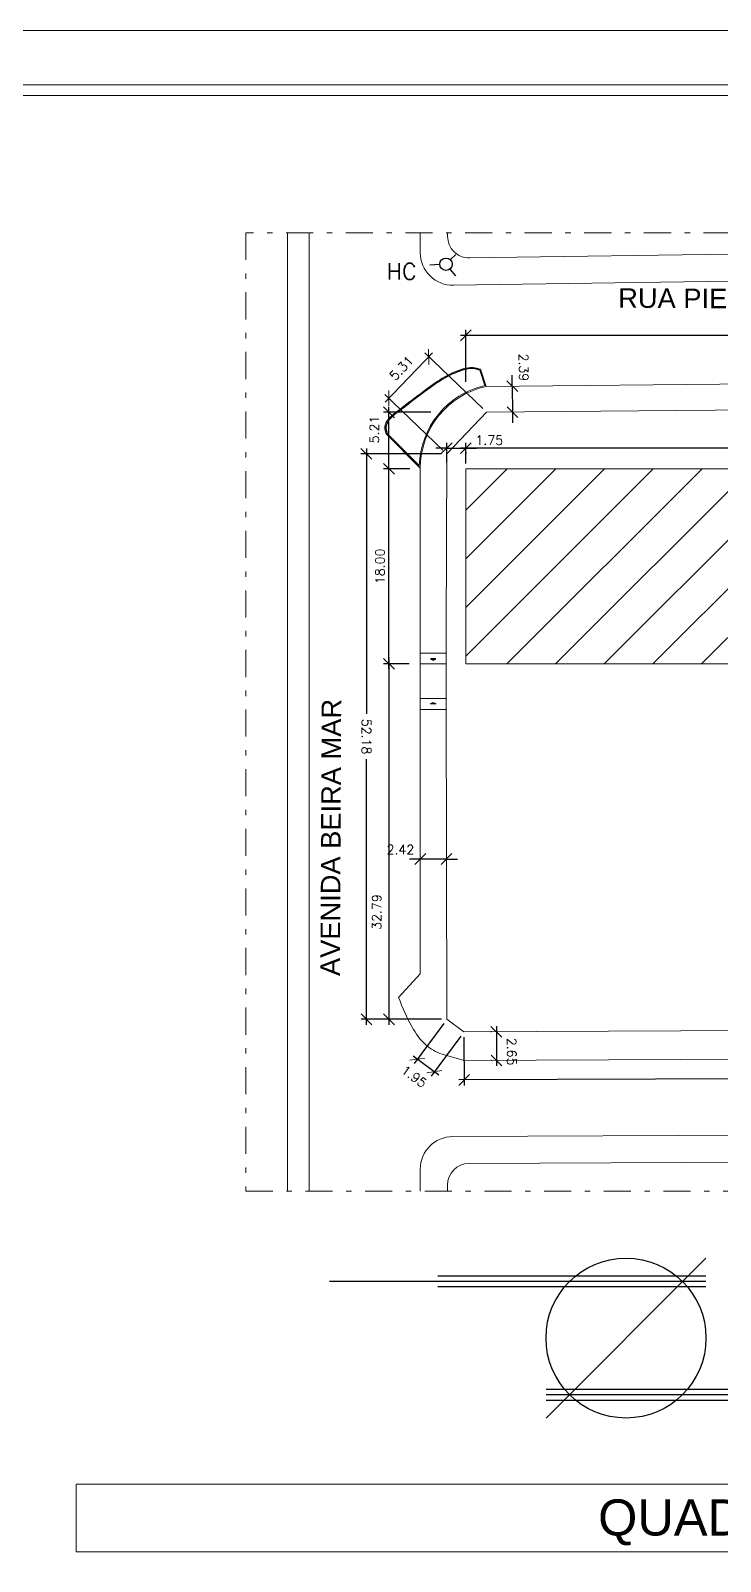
# Model space of a CAD drawing. Header units: millimetres. Extents: x 521 to 1055, y 261 to 520.
# Drawn here: x 728.24 to 740.96, y 404.35 to 432.6 of the extents above; entities that cross this region are included whole.
import ezdxf

# ---------------------------------------------------------------- set-up
doc = ezdxf.new("R2010")
doc.units = ezdxf.units.MM
doc.linetypes.add('CONTINU', pattern=[0])
doc.linetypes.add('DASHDOTX2', pattern=[2, 1, -0.5, 0, -0.5])
doc.layers.add('0.1', color=8, linetype='Continuous', lineweight=13)
doc.layers.add('texto', color=1, linetype='Continuous')
doc.layers.add('Texto 2', color=1, linetype='Continuous')
doc.styles.add('ARIAL', font='arial.ttf', dxfattribs={"height": 7.5})
doc.styles.add('ROBERTO', font='swissek.ttf')
doc.styles.add('ROMANS', font='romans')
doc.styles.add('SANSSERIFBOLD', font='sasb____.pfb', dxfattribs={"width": 1.2, "height": 0.6})
doc.styles.get("Standard").update_dxf_attribs({"font": 'romans.shx'})
doc.dimstyles.new('Fares Eng - 50', dxfattribs={"dimscale": 2, "dimtxt": 0.085, "dimasz": 0.1, "dimexe": 0.05, "dimexo": 0.05, "dimgap": 0.04, "dimtad": 1, "dimzin": 4, "dimdsep": 46, "dimtxsty": 'ROMANS', "dimblk1": 'OBLIQUE', "dimblk2": 'OBLIQUE', "dimsah": 1, "dimcen": 0.05, "dimdle": 0.05, "dimclrd": 8, "dimclre": 8, "dimclrt": 8, "dimaunit": 1, "dimadec": 0, "dimazin": 0, "dimtfac": 1, "dimtix": 1, "dimtmove": 2, "dimatfit": 0, "dimldrblk": 'OPEN90', "dimfxl": 1, "dimtolj": 1, "dimtzin": 0, "dimarcsym": 0})

# ---------------------------------------------------------------- blocks, each defined once
blk = doc.blocks.new('TITU-3')
at = {"layer": 'texto', "color": 1, "lineweight": -2}
for p, q in [((0.01475, 0.01475), (-0.01475, -0.01475)), ((0.01475, 0.01143), (-0.03471, 0.01143)), ((-0.03471, 0.01043), (-0.05471, 0.01043)), ((0.01475, 0.00943), (-0.03471, 0.00943)), ((-0.01475, -0.00943), (0.1213, -0.00943)), ((0.1413, -0.01043), (0.1213, -0.01043)), ((-0.01475, -0.01143), (0.1213, -0.01143))]:
    blk.add_line(p, q, dxfattribs=at)
at = {"layer": 'texto', "color": 7, "lineweight": -2}
for p, q in [((0.01475, 0.01043), (-0.03471, 0.01043)), ((-0.01475, -0.01043), (0.1213, -0.01043))]:
    blk.add_line(p, q, dxfattribs=at)
at = {"layer": 'texto', "color": 1, "lineweight": -2}
blk.add_circle((0, 0), 0.01475, dxfattribs=at)
at = {"layer": 'texto', "color": 4, "lineweight": -2}
blk.add_text('ESC.:', height=0.004, dxfattribs=at).set_placement((0.0228, -0.01972))
at = {"layer": 'texto', "color": 8, "lineweight": -2, "style": 'SANSSERIFBOLD', "width": 1.2}
blk.add_attdef('PLANTA--BAIXA', (0.0219, -0.0054), '', height=0.006, dxfattribs=at)
at = {"layer": 'texto', "color": 4, "lineweight": -2}
blk.add_attdef('0/0', (0.03898, -0.01972), '', height=0.004, dxfattribs=at)
blk = doc.blocks.new('_OBLIQUE')
at = {"color": 0, "linetype": 'ByBlock'}
blk.add_line((-0.5, -0.5), (0.5, 0.5), dxfattribs=at)
blk = doc.blocks.new('*D3090')
at = {"layer": '0.1', "color": 8, "linetype": 'CONTINU', "lineweight": -2, "transparency": 16777216}
for p, q in [((735.913, 424.896), (735.713, 424.896)), ((735.913, 424.633), (735.913, 424.996)), ((735.913, 424.896), (736.264, 424.896)), ((736.264, 424.616), (736.264, 424.996)), ((736.264, 424.896), (736.464, 424.896))]:
    blk.add_line(p, q, dxfattribs=at)
at = {"layer": 'DEFPOINTS', "color": 0, "linetype": 'CONTINU', "lineweight": -2, "transparency": 16777216}
for p in [(736.264, 424.896), (735.913, 424.533), (736.264, 424.516)]:
    blk.add_point(p, dxfattribs=at)
at = {"layer": '0.1', "color": 8, "linetype": 'CONTINU', "lineweight": -2, "transparency": 16777216, "xscale": 0.2, "yscale": 0.2, "zscale": 0.2}
blk.add_blockref('_OBLIQUE', (735.913, 424.896), dxfattribs=at)
at = {"layer": '0.1', "color": 8, "linetype": 'CONTINU', "lineweight": -2, "transparency": 16777216, "xscale": 0.2, "yscale": 0.2, "zscale": 0.2, "rotation": 180}
blk.add_blockref('_OBLIQUE', (736.264, 424.896), dxfattribs=at)
at = {"layer": '0.1', "color": 8, "linetype": 'CONTINU', "lineweight": -2, "transparency": 16777216, "insert": (736.697, 425.043), "char_height": 0.17, "attachment_point": 5, "style": 'ROMANS'}
blk.add_mtext('\\A1;1.75', dxfattribs=at)
blk = doc.blocks.new('_Open90')
at = {"color": 0, "linetype": 'ByBlock', "lineweight": -2}
for p, q in [((0, 0), (-1, 0)), ((-0.5, 0.5), (0, 0)), ((0, 0), (-0.5, -0.5))]:
    blk.add_line(p, q, dxfattribs=at)
blk = doc.blocks.new('*D3091')
at = {"layer": '0.1', "color": 8, "linetype": 'CONTINU', "lineweight": -2, "transparency": 16777216}
for p, q in [((747.114, 424.896), (736.164, 424.896)), ((736.264, 424.816), (736.264, 424.796))]:
    blk.add_line(p, q, dxfattribs=at)
at = {"layer": 'DEFPOINTS', "color": 0, "linetype": 'CONTINU', "lineweight": -2, "transparency": 16777216}
for p in [(736.264, 424.916), (736.264, 424.896), (747.014, 424.896)]:
    blk.add_point(p, dxfattribs=at)
at = {"layer": '0.1', "color": 8, "linetype": 'CONTINU', "lineweight": -2, "transparency": 16777216, "xscale": 0.2, "yscale": 0.2, "zscale": 0.2, "rotation": 180}
blk.add_blockref('_OBLIQUE', (736.264, 424.896), dxfattribs=at)
at = {"layer": '0.1', "color": 8, "linetype": 'CONTINU', "lineweight": -2, "transparency": 16777216, "xscale": 0.2, "yscale": 0.2, "zscale": 0.2}
blk.add_blockref('_OBLIQUE', (747.014, 424.896), dxfattribs=at)
at = {"layer": '0.1', "color": 8, "linetype": 'CONTINU', "lineweight": -2, "transparency": 16777216, "insert": (741.639, 425.061), "char_height": 0.17, "attachment_point": 5, "style": 'ROMANS'}
blk.add_mtext('\\A1;53.75', dxfattribs=at)
blk = doc.blocks.new('*D3092')
at = {"layer": '0.1', "color": 8, "linetype": 'CONTINU', "lineweight": -2, "transparency": 16777216}
for p, q in [((734.848, 420.816), (734.848, 424.616)), ((735.219, 424.516), (734.748, 424.516)), ((735.219, 420.916), (734.748, 420.916))]:
    blk.add_line(p, q, dxfattribs=at)
at = {"layer": 'DEFPOINTS', "color": 0, "linetype": 'CONTINU', "lineweight": -2, "transparency": 16777216}
for p in [(734.848, 424.516), (735.319, 424.516), (735.319, 420.916)]:
    blk.add_point(p, dxfattribs=at)
at = {"layer": '0.1', "color": 8, "linetype": 'CONTINU', "lineweight": -2, "transparency": 16777216, "xscale": 0.2, "yscale": 0.2, "zscale": 0.2}
for p, rotation in [((734.848, 424.516), 90), ((734.848, 420.916), 270)]:
    blk.add_blockref('_OBLIQUE', p, dxfattribs=dict(at, rotation=rotation))
at = {"layer": '0.1', "color": 8, "linetype": 'CONTINU', "lineweight": -2, "transparency": 16777216, "insert": (734.683, 422.716), "char_height": 0.17, "attachment_point": 5, "rotation": 90, "style": 'ROMANS'}
blk.add_mtext('\\A1;18.00', dxfattribs=at)
blk = doc.blocks.new('*D3112')
at = {"layer": '0.1', "color": 8, "linetype": 'CONTINU', "lineweight": -2, "transparency": 16777216}
for p, q in [((737.121, 426.042), (737.119, 426.242)), ((737.121, 426.042), (737.126, 425.563)), ((737.221, 426.043), (737.221, 426.043)), ((737.126, 425.563), (737.128, 425.363)), ((737.226, 425.564), (737.226, 425.564))]:
    blk.add_line(p, q, dxfattribs=at)
at = {"layer": 'DEFPOINTS', "color": 0, "linetype": 'CONTINU', "lineweight": -2, "transparency": 16777216}
for p in [(737.121, 426.042), (737.126, 425.563), (737.126, 425.563)]:
    blk.add_point(p, dxfattribs=at)
at = {"layer": '0.1', "color": 8, "linetype": 'CONTINU', "lineweight": -2, "transparency": 16777216, "xscale": 0.2, "yscale": 0.2, "zscale": 0.2}
for p, rotation in [((737.121, 426.042), 270.5700714480731), ((737.126, 425.563), 90.57007144807311)]:
    blk.add_blockref('_OBLIQUE', p, dxfattribs=dict(at, rotation=rotation))
at = {"layer": '0.1', "color": 8, "linetype": 'CONTINU', "lineweight": -2, "transparency": 16777216, "insert": (737.331, 426.388), "char_height": 0.17, "attachment_point": 5, "rotation": 270.5701, "style": 'ROMANS'}
blk.add_mtext('\\A1;2.39', dxfattribs=at)
blk = doc.blocks.new('*D3113')
at = {"layer": '0.1', "color": 8, "linetype": 'CONTINU', "lineweight": -2, "transparency": 16777216}
for p, q in [((735.617, 425.559), (734.748, 425.559)), ((734.848, 424.416), (734.848, 425.659)), ((735.232, 424.516), (734.748, 424.516))]:
    blk.add_line(p, q, dxfattribs=at)
at = {"layer": 'DEFPOINTS', "color": 0, "linetype": 'CONTINU', "lineweight": -2, "transparency": 16777216}
for p in [(734.848, 425.559), (735.717, 425.559), (735.332, 424.516)]:
    blk.add_point(p, dxfattribs=at)
at = {"layer": '0.1', "color": 8, "linetype": 'CONTINU', "lineweight": -2, "transparency": 16777216, "xscale": 0.2, "yscale": 0.2, "zscale": 0.2}
for p, rotation in [((734.848, 425.559), 90), ((734.848, 424.516), 270)]:
    blk.add_blockref('_OBLIQUE', p, dxfattribs=dict(at, rotation=rotation))
at = {"layer": '0.1', "color": 8, "linetype": 'CONTINU', "lineweight": -2, "transparency": 16777216, "insert": (734.577, 425.241), "char_height": 0.17, "attachment_point": 5, "rotation": 90, "style": 'ROMANS'}
blk.add_mtext('\\A1;5.21', dxfattribs=at)
blk = doc.blocks.new('*D3114')
at = {"layer": '0.1', "color": 8, "linetype": 'CONTINU', "lineweight": -2, "transparency": 16777216}
for p, q in [((735.425, 417.315), (735.225, 417.315)), ((735.909, 417.315), (735.425, 417.315)), ((735.909, 417.315), (736.109, 417.315)), ((735.425, 417.217), (735.425, 417.215)), ((735.909, 417.217), (735.909, 417.215))]:
    blk.add_line(p, q, dxfattribs=at)
at = {"layer": 'DEFPOINTS', "color": 0, "linetype": 'CONTINU', "lineweight": -2, "transparency": 16777216}
for p in [(735.425, 417.317), (735.425, 417.315), (735.909, 417.317)]:
    blk.add_point(p, dxfattribs=at)
at = {"layer": '0.1', "color": 8, "linetype": 'CONTINU', "lineweight": -2, "transparency": 16777216, "xscale": 0.2, "yscale": 0.2, "zscale": 0.2}
blk.add_blockref('_OBLIQUE', (735.425, 417.315), dxfattribs=at)
at = {"layer": '0.1', "color": 8, "linetype": 'CONTINU', "lineweight": -2, "transparency": 16777216, "xscale": 0.2, "yscale": 0.2, "zscale": 0.2, "rotation": 180}
blk.add_blockref('_OBLIQUE', (735.909, 417.315), dxfattribs=at)
at = {"layer": '0.1', "color": 8, "linetype": 'CONTINU', "lineweight": -2, "transparency": 16777216, "insert": (735.059, 417.489), "char_height": 0.17, "attachment_point": 5, "style": 'ROMANS'}
blk.add_mtext('\\A1;2.42', dxfattribs=at)
blk = doc.blocks.new('*D3115')
at = {"layer": '0.1', "color": 8, "linetype": 'CONTINU', "lineweight": -2, "transparency": 16777216}
for p, q in [((736.828, 414.228), (736.832, 413.498)), ((736.738, 414.128), (736.729, 414.128)), ((736.74, 413.598), (736.731, 413.598))]:
    blk.add_line(p, q, dxfattribs=at)
at = {"layer": 'DEFPOINTS', "color": 0, "linetype": 'CONTINU', "lineweight": -2, "transparency": 16777216}
for p in [(736.838, 414.128), (736.831, 413.598), (736.84, 413.598)]:
    blk.add_point(p, dxfattribs=at)
at = {"layer": '0.1', "color": 8, "linetype": 'CONTINU', "lineweight": -2, "transparency": 16777216, "xscale": 0.2, "yscale": 0.2, "zscale": 0.2}
for p, rotation in [((736.829, 414.128), 90.28267911553208), ((736.831, 413.598), 270.2826791155321)]:
    blk.add_blockref('_OBLIQUE', p, dxfattribs=dict(at, rotation=rotation))
at = {"layer": '0.1', "color": 8, "linetype": 'CONTINU', "lineweight": -2, "transparency": 16777216, "insert": (737.112, 413.761), "char_height": 0.17, "attachment_point": 5, "rotation": 270.2827, "style": 'ROMANS'}
blk.add_mtext('\\A1;2.65', dxfattribs=at)
blk = doc.blocks.new('SET1')
at = {"layer": 'Texto 2'}
blk.add_hatch(color=8, dxfattribs=at).paths.add_polyline_path([(0.28, 0.23), (-0.11, 0.14), (-0.28, -0.23)])
at = {"layer": 'Texto 2', "color": 1}
blk.add_lwpolyline([(-0.28, -0.23), (-0.11, 0.14), (0.28, 0.23)], close=True, dxfattribs=at)
blk = doc.blocks.new('*D3119')
at = {"layer": '0.1', "color": 8, "linetype": 'CONTINU', "lineweight": -2, "transparency": 16777216}
for p, q in [((736.23, 414.026), (736.234, 413.138)), ((754.915, 414.104), (754.919, 413.216)), ((755.019, 413.317), (736.134, 413.238))]:
    blk.add_line(p, q, dxfattribs=at)
at = {"layer": 'DEFPOINTS', "color": 0, "linetype": 'CONTINU', "lineweight": -2, "transparency": 16777216}
for p in [(754.915, 414.204), (736.23, 414.126), (736.234, 413.238)]:
    blk.add_point(p, dxfattribs=at)
at = {"layer": '0.1', "color": 8, "linetype": 'CONTINU', "lineweight": -2, "transparency": 16777216, "xscale": 0.2, "yscale": 0.2, "zscale": 0.2}
for p, rotation in [((736.234, 413.238), 180.2402193175315), ((754.919, 413.316), 0.2402193175315493)]:
    blk.add_blockref('_OBLIQUE', p, dxfattribs=dict(at, rotation=rotation))
at = {"layer": '0.1', "color": 8, "linetype": 'CONTINU', "lineweight": -2, "transparency": 16777216, "insert": (743.59, 413.507), "char_height": 0.17, "attachment_point": 5, "rotation": 0.2402, "style": 'ROMANS'}
blk.add_mtext('\\A1;93.43', dxfattribs=at)
blk = doc.blocks.new('*D3120')
at = {"layer": '0.1', "color": 8, "linetype": 'CONTINU', "lineweight": -2, "transparency": 16777216}
for p, q in [((735.858, 414.277), (735.312, 413.54)), ((736.17, 414.045), (735.624, 413.308)), ((735.764, 413.329), (735.291, 413.68))]:
    blk.add_line(p, q, dxfattribs=at)
at = {"layer": 'DEFPOINTS', "color": 0, "linetype": 'CONTINU', "lineweight": -2, "transparency": 16777216}
for p in [(735.917, 414.357), (736.23, 414.126), (735.371, 413.621)]:
    blk.add_point(p, dxfattribs=at)
at = {"layer": '0.1', "color": 8, "linetype": 'CONTINU', "lineweight": -2, "transparency": 16777216, "xscale": 0.2, "yscale": 0.2, "zscale": 0.2}
for p, rotation in [((735.371, 413.621), 143.4643342931655), ((735.684, 413.389), 323.4643342931655)]:
    blk.add_blockref('_OBLIQUE', p, dxfattribs=dict(at, rotation=rotation))
at = {"layer": '0.1', "color": 8, "linetype": 'CONTINU', "lineweight": -2, "transparency": 16777216, "insert": (735.31, 413.304), "char_height": 0.17, "attachment_point": 5, "rotation": 323.4643, "style": 'ROMANS'}
blk.add_mtext('\\A1;1.95', dxfattribs=at)
blk = doc.blocks.new('*D3121')
at = {"layer": '0.1', "color": 8, "linetype": 'CONTINU', "lineweight": -2, "transparency": 16777216}
for p, q in [((734.431, 424.893), (734.433, 419.995)), ((735.814, 424.793), (734.331, 424.793)), ((734.434, 414.257), (734.433, 419.155)), ((735.817, 414.357), (734.334, 414.357))]:
    blk.add_line(p, q, dxfattribs=at)
at = {"layer": 'DEFPOINTS', "color": 0, "linetype": 'CONTINU', "lineweight": -2, "transparency": 16777216}
for p in [(734.431, 424.793), (735.914, 424.793), (735.917, 414.357)]:
    blk.add_point(p, dxfattribs=at)
at = {"layer": '0.1', "color": 8, "linetype": 'CONTINU', "lineweight": -2, "transparency": 16777216, "xscale": 0.2, "yscale": 0.2, "zscale": 0.2}
for p, rotation in [((734.431, 424.793), 90.01598495567332), ((734.434, 414.357), 270.0159849556733)]:
    blk.add_blockref('_OBLIQUE', p, dxfattribs=dict(at, rotation=rotation))
at = {"layer": '0.1', "color": 8, "linetype": 'CONTINU', "lineweight": -2, "transparency": 16777216, "insert": (734.433, 419.575), "char_height": 0.17, "attachment_point": 5, "rotation": 270.016, "style": 'ROMANS'}
blk.add_mtext('\\A1;52.18', dxfattribs=at)
blk = doc.blocks.new('*D3122')
at = {"layer": '0.1', "color": 8, "linetype": 'CONTINU', "lineweight": -2, "transparency": 16777216}
for p, q in [((735.648, 426.657), (734.775, 425.747)), ((736.577, 425.628), (735.507, 426.654)), ((735.842, 424.862), (734.772, 425.889))]:
    blk.add_line(p, q, dxfattribs=at)
at = {"layer": 'DEFPOINTS', "color": 0, "linetype": 'CONTINU', "lineweight": -2, "transparency": 16777216}
for p in [(734.845, 425.819), (736.649, 425.559), (735.914, 424.793)]:
    blk.add_point(p, dxfattribs=at)
at = {"layer": '0.1', "color": 8, "linetype": 'CONTINU', "lineweight": -2, "transparency": 16777216, "xscale": 0.2, "yscale": 0.2, "zscale": 0.2}
for p, rotation in [((735.579, 426.585), 46.1809266225748), ((734.845, 425.819), 226.1809266225748)]:
    blk.add_blockref('_OBLIQUE', p, dxfattribs=dict(at, rotation=rotation))
at = {"layer": '0.1', "color": 8, "linetype": 'CONTINU', "lineweight": -2, "transparency": 16777216, "insert": (735.078, 426.374), "char_height": 0.17, "attachment_point": 5, "rotation": 46.1809, "style": 'ROMANS'}
blk.add_mtext('\\A1;5.31', dxfattribs=at)
blk = doc.blocks.new('*D3129')
at = {"layer": '0.1', "color": 8, "linetype": 'CONTINU', "lineweight": -2, "transparency": 16777216}
for p, q in [((753.994, 426.979), (736.164, 426.979)), ((736.264, 426.123), (736.264, 427.079)), ((753.894, 426.123), (753.894, 427.079))]:
    blk.add_line(p, q, dxfattribs=at)
at = {"layer": 'DEFPOINTS', "color": 0, "linetype": 'CONTINU', "lineweight": -2, "transparency": 16777216}
for p in [(736.264, 426.979), (736.264, 426.023), (753.894, 426.023)]:
    blk.add_point(p, dxfattribs=at)
at = {"layer": '0.1', "color": 8, "linetype": 'CONTINU', "lineweight": -2, "transparency": 16777216, "xscale": 0.2, "yscale": 0.2, "zscale": 0.2, "rotation": 180}
blk.add_blockref('_OBLIQUE', (736.264, 426.979), dxfattribs=at)
at = {"layer": '0.1', "color": 8, "linetype": 'CONTINU', "lineweight": -2, "transparency": 16777216, "xscale": 0.2, "yscale": 0.2, "zscale": 0.2}
blk.add_blockref('_OBLIQUE', (753.894, 426.979), dxfattribs=at)
at = {"layer": '0.1', "color": 8, "linetype": 'CONTINU', "lineweight": -2, "transparency": 16777216, "insert": (745.079, 427.144), "char_height": 0.17, "attachment_point": 5, "style": 'ROMANS'}
blk.add_mtext('\\A1;88.15', dxfattribs=at)
blk = doc.blocks.new('*D3149')
at = {"layer": '0.1', "color": 8, "linetype": 'CONTINU', "lineweight": -2, "transparency": 16777216}
for p, q in [((734.848, 421.016), (734.848, 414.257)), ((735.119, 420.916), (734.748, 420.916)), ((735.817, 414.357), (734.748, 414.357))]:
    blk.add_line(p, q, dxfattribs=at)
at = {"layer": 'DEFPOINTS', "color": 0, "linetype": 'CONTINU', "lineweight": -2, "transparency": 16777216}
for p in [(735.219, 420.916), (734.848, 414.357), (735.917, 414.357)]:
    blk.add_point(p, dxfattribs=at)
at = {"layer": '0.1', "color": 8, "linetype": 'CONTINU', "lineweight": -2, "transparency": 16777216, "xscale": 0.2, "yscale": 0.2, "zscale": 0.2}
for p, rotation in [((734.848, 420.916), 90), ((734.848, 414.357), 270)]:
    blk.add_blockref('_OBLIQUE', p, dxfattribs=dict(at, rotation=rotation))
at = {"layer": '0.1', "color": 8, "linetype": 'CONTINU', "lineweight": -2, "transparency": 16777216, "insert": (734.621, 416.337), "char_height": 0.17, "attachment_point": 5, "rotation": 90, "style": 'ROMANS'}
blk.add_mtext('\\A1;32.79', dxfattribs=at)

msp = doc.modelspace()

# ---------------------------------------------------------------- hatches: boundary and pattern name
at = {"layer": '0.1', "linetype": 'CONTINU', "lineweight": -2}
h = msp.add_hatch(dxfattribs=at)
h.set_pattern_fill('ANSI31', color=8, scale=0.2, style=0)
h.paths.add_polyline_path([(747.01419, 420.91564), (747.01419, 424.51564), (736.26419, 424.51564), (736.26419, 420.91564)])
h.paths.add_polyline_path([(750.21419, 415.63564), (750.16419, 415.63564), (750.16419, 414.99564), (753.89419, 414.99564), (753.89419, 420.19564), (753.79419, 420.19564), (753.79419, 420.22564), (752.59419, 420.22564), (752.59419, 422.28564), (753.89419, 422.28564), (753.89419, 422.33564), (753.79419, 422.33564), (753.79419, 422.71564), (753.89419, 422.71564), (753.89419, 423.07564), (753.79419, 423.07564), (753.79419, 423.43564), (753.89419, 423.43564), (753.89419, 423.79564), (753.79419, 423.79564), (753.79419, 424.15564), (753.89419, 424.15564), (753.89419, 424.51564), (750.21419, 424.51564), (750.21419, 421.83564), (750.32819, 421.83564), (750.32819, 422.02564), (750.95419, 422.02564), (750.95419, 422.54564), (751.56419, 422.54564), (751.56419, 420.05884), (751.59257, 419.8975), (751.62392, 419.76363), (751.6562, 419.65029), (751.69871, 419.5239), (751.75041, 419.39241), (751.77671, 419.33247), (751.01666, 419.00022), (750.94352, 419.16974), (750.90079, 419.28191), (750.86191, 419.39544), (750.82691, 419.51034), (750.75419, 419.82016), (750.75419, 420.04564), (750.21419, 420.04564)])
h.paths.add_polyline_path([(746.1488, 422.34528), (746.1488, 423.08599), (745.8938, 423.08599), (745.8938, 422.34528)], flags=24)
h.paths.add_polyline_path([(751.96598, 420.93188), (751.96598, 421.67259), (751.71098, 421.67259), (751.71098, 420.93188)], flags=24)
h.paths.add_polyline_path([(751.34445, 421.98409), (751.34445, 422.58718), (751.08945, 422.58718), (751.08945, 421.98409)], flags=25)
h.paths.add_polyline_path([(750.18264, 419.46315), (750.78574, 419.46315), (750.78574, 419.71815), (750.18264, 419.71815)], flags=25)
h.paths.add_polyline_path([(751.25302, 418.7432), (751.80531, 418.98547), (751.70288, 419.21899), (751.15058, 418.97672)], flags=24)
h.paths.add_polyline_path([(752.93024, 418.87766), (753.66756, 418.94844), (753.64319, 419.20228), (752.90587, 419.1315)], flags=24)
h.paths.add_polyline_path([(751.25428, 423.04923), (751.85737, 423.04923), (751.85737, 423.30423), (751.25428, 423.30423)], flags=24)
h.paths.add_polyline_path([(750.33964, 423.01423), (750.94274, 423.01423), (750.94274, 423.26923), (750.33964, 423.26923)], flags=24)
h.paths.add_polyline_path([(750.35941, 422.3584), (750.7925, 422.3584), (750.7925, 422.6134), (750.35941, 422.6134)], flags=24)
h.paths.add_polyline_path([(753.29101, 422.98228), (753.72411, 422.98228), (753.72411, 423.23728), (753.29101, 423.23728)], flags=24)

# ---------------------------------------------------------------- linework, layer by layer
at = {"layer": '0.1', "color": 8}
for p, q in [((732.97464, 428.87364), (732.97464, 411.18343)), ((733.37464, 428.87364), (733.37464, 411.18343)), ((735.42581, 428.87364), (735.4258, 428.50265)), ((735.92941, 428.87364), (735.92917, 428.80862)), ((736.33505, 428.40717), (750.72924, 428.61878)), ((736.03462, 427.9027), (750.73659, 428.11884)), ((736.61674, 426.05175), (736.52128, 426.3377)), ((736.64274, 426.03702), (736.537, 426.35378)), ((736.64274, 426.03702), (751.8397, 426.18064)), ((736.64883, 425.55858), (735.9142, 424.79303)), ((745.89419, 425.65058), (736.64883, 425.55858)), ((734.79272, 425.16152), (735.42569, 424.52758)), ((734.81065, 425.17187), (735.40629, 424.57531)), ((735.9142, 424.79303), (735.90195, 421.50805)), ((735.42569, 424.53626), (735.42541, 415.19666)), ((737.22419, 424.51564), (736.66419, 424.51564)), ((735.90195, 421.50805), (735.90176, 420.91563)), ((735.90177, 421.11564), (735.42559, 421.11565)), ((735.90176, 420.91564), (735.42558, 420.91565)), ((735.90176, 420.91564), (735.90155, 420.27564)), ((735.90174, 420.27564), (735.42556, 420.27565)), ((735.90174, 420.07564), (735.42556, 420.07565)), ((735.90155, 420.27564), (735.90174, 420.27564)), ((735.91711, 414.35739), (735.90174, 420.27564)), ((735.42541, 415.19666), (735.02451, 414.75976)), ((735.91711, 414.35739), (736.22996, 414.1256)), ((736.22996, 414.1256), (744.5118, 414.16395)), ((735.82839, 413.71215), (736.23218, 413.59542)), ((736.23102, 413.59541), (744.00833, 413.63378)), ((736.02235, 412.19437), (755.4771, 412.29035)), ((735.42531, 411.59439), (735.4253, 411.18343)), ((736.32333, 411.69585), (755.20564, 411.78901)), ((735.9253, 411.29586), (735.9253, 411.18341)), ((729.07648, 404.52687), (729.07648, 405.77816)), ((729.07648, 405.77816), (762.04633, 405.77722)), ((762.04633, 404.52687), (729.07648, 404.52687))]:
    msp.add_line(p, q, dxfattribs=at)
at = {"layer": '0.1', "color": 8, "linetype": 'CONTINU', "lineweight": -2}
for p, q in [((735.78519, 428.2862), (735.59913, 428.27517)), ((735.97551, 428.37583), (736.0786, 428.46894)), ((735.96949, 428.20186), (736.07659, 428.07494))]:
    msp.add_line(p, q, dxfattribs=at)
at = {"layer": '0.1', "color": 8}
for points in [[(782.16805, 432.60294), (655.96365, 432.60294), (655.96365, 348.60294), (782.16805, 348.60294)], [(658.46365, 349.60294), (658.46365, 431.60294), (781.16805, 431.60294), (781.16805, 349.60294)]]:
    msp.add_lwpolyline(points, close=True, dxfattribs=at)
msp.add_lwpolyline([(765.34805, 430.40294, 0.41421356), (764.34805, 431.40294), (659.66365, 431.40294, 0.41421356), (658.66365, 430.40294), (658.66365, 356.80294, 0.41421356), (659.66365, 355.80294), (764.34805, 355.80294, 0.41421356), (765.34805, 356.80294)], format="xyb", close=True, dxfattribs=at)
at = {"layer": '0.1', "color": 8, "linetype": 'DASHDOTX2', "ltscale": 0.5}
msp.add_lwpolyline([(732.20811, 428.87364), (732.20811, 411.18343), (758.74988, 411.18343), (758.74988, 428.87364), (732.20811, 428.87364)], dxfattribs=at)
at = {"layer": '0.1', "color": 7}
for points in [[(736.26419, 424.51564), (747.01419, 424.51564)], [(747.01419, 420.91564), (736.26419, 420.91564), (736.26419, 424.51564)]]:
    msp.add_lwpolyline(points, dxfattribs=at)
at = {"layer": '0.1', "color": 8, "linetype": 'CONTINU', "lineweight": -2}
msp.add_circle((735.89901, 428.29139), 0.11394, dxfattribs=at)
at = {"layer": '0.1', "color": 8}
for centre, radius, start, end in [((736.32917, 428.80713), 0.4, 179.786414, 270.842258), ((736.0258, 428.50263), 0.6, 179.99832, 270.842258), ((736.96493, 424.53187), 1.55925, 102.903291, 178.403483), ((736.96493, 424.53187), 1.53925, 102.082289, 180.159866), ((736.02531, 411.59437), 0.6, 90.282679, 179.99832), ((736.3253, 411.29585), 0.4, 90.282679, 179.99832)]:
    msp.add_arc(centre, radius, start, end, dxfattribs=at)
msp.add_spline([(736.537, 426.35378), (736.39897, 426.38591), (736.21163, 426.35989), (735.48827, 425.95128), (735.02963, 425.60149), (734.77136, 425.28304), (734.79272, 425.16152)], degree=3, dxfattribs=at)
at = {"layer": '0.1', "color": 8, "lineweight": -2}
msp.add_open_spline([(736.52128, 426.3377), (736.4982, 426.34481), (736.47543, 426.35162), (736.42031, 426.36444), (736.38859, 426.36811), (736.32317, 426.36523), (736.28975, 426.35938), (736.20264, 426.33805), (736.14939, 426.32012), (736.04607, 426.27914), (735.99563, 426.25564), (735.84761, 426.17834), (735.75338, 426.11774), (735.59349, 426.00547), (735.5264, 425.95517), (735.39542, 425.85598), (735.33116, 425.80654), (735.22223, 425.72286), (735.17884, 425.68956), (735.09896, 425.62874), (735.06306, 425.60162), (734.98903, 425.5459), (734.95155, 425.51736), (734.88283, 425.45695), (734.85194, 425.42497), (734.81179, 425.36523), (734.79945, 425.33804), (734.79039, 425.28943), (734.79059, 425.26844), (734.79734, 425.22251), (734.80363, 425.19808), (734.81044, 425.17265), (734.81055, 425.17226), (734.81065, 425.17187)], degree=3, knots=[0.05075044, 0.05075044, 0.05075044, 0.05075044, 0.40984781, 0.40984781, 0.93080404, 0.93080404, 1.45176026, 1.45176026, 2.28566817, 2.28566817, 3.11957608, 3.11957608, 4.78739189, 4.78739189, 6.06272487, 6.06272487, 7.33805786, 7.33805786, 8.15392055, 8.15392055, 8.78061824, 8.78061824, 9.40731593, 9.40731593, 10.0573988, 10.0573988, 10.57797197, 10.57797197, 10.95287226, 10.95287226, 11.32777256, 11.32777256, 11.33357353, 11.33357353, 11.33357353, 11.33357353], dxfattribs=at)
at = {"layer": '0.1', "color": 8}
msp.add_open_spline([(735.02451, 414.75976), (735.09934, 414.57482), (735.22532, 414.26343), (735.49357, 413.87304), (735.71634, 413.7553), (735.82839, 413.71215)], degree=3, knots=[0, 0, 0, 0, 3.00569875, 5.06056055, 6.85111274, 6.85111274, 6.85111274, 6.85111274], dxfattribs=at)

# ---------------------------------------------------------------- block references
for p, xscale, yscale, zscale, rotation in [((735.66097, 421.01122), -0.1333333333333195, 0.1333333333333485, 0.1333333333333333, 218.9906337436256), ((735.66095, 420.18007), 0.1333333333333195, 0.1333333333333195, 0.1333333333333195, 321.0060070409683)]:
    msp.add_blockref('SET1', p, dxfattribs=dict(at, xscale=xscale, yscale=yscale, zscale=zscale, rotation=rotation))
at = {"layer": '0.1', "color": 8, "linetype": 'CONTINU', "lineweight": -2, "xscale": 100, "yscale": 100, "zscale": 100}
msp.add_blockref('TITU-3', (739.21881, 408.47445), dxfattribs=at).add_auto_attribs({'PLANTA--BAIXA': 'PLANTA DE SITUAÇÃO', '0/0': '1/500'})

# ---------------------------------------------------------------- texts
at = {"layer": '0.1', "color": 8}
msp.add_text('HC', height=0.3, dxfattribs=at).set_placement((734.80454, 428.00957))
at = {"layer": '0.1', "color": 8, "style": 'ROBERTO'}
for s, rotation, p in [('RUA PIETRÂNGELO DE BIASE', 359.72483, (739.07438, 427.48869)), ('AVENIDA BEIRA MAR', 89.72483, (733.94275, 415.15568))]:
    msp.add_text(s, height=0.36, rotation=rotation, dxfattribs=at).set_placement(p)
at = {"layer": '0.1', "color": 8, "linetype": 'Continuous', "style": 'ARIAL'}
msp.add_text('QUADRO  DE  ESQUADRIAS', height=0.6666667, dxfattribs=at).set_placement((738.70437, 404.83048))

# ---------------------------------------------------------------- dimensions: what is measured, and where the dimension line sits
at = {"layer": '0.1', "color": 8, "linetype": 'CONTINU', "lineweight": -2}
dim = msp.add_aligned_dim(p1=(753.89419, 426.02296), p2=(736.26419, 426.02296), distance=-0.95637, dimstyle='Fares Eng - 50', override={"dimlfac": 5}, dxfattribs=at)
dim.commit()
dim.dimension.update_dxf_attribs({"geometry": '*D3129', "text_midpoint": (745.07919, 427.14434)})
for base, p1, p2, angle, picture, middle, dimtype in [((734.84454, 425.81948), (736.64883, 425.55858), (735.9142, 424.79303), 226.180927, '*D3122', (735.07787, 426.37358), 161), ((737.12606, 425.56333), (737.1208, 426.04154), (737.12555, 425.56333), 270.570071, '*D3112', (737.33132, 426.38752), 161), ((734.84816, 425.55858), (735.33196, 424.51564), (735.7166, 425.55858), 90, '*D3113', (734.5772, 425.24095), 160), ((734.43124, 424.79262), (735.91711, 414.35739), (735.9142, 424.79303), 90.015985, '*D3121', (734.43269, 419.5748), 161), ((734.84816, 414.35739), (735.2187, 420.91564), (735.91711, 414.35739), 90, '*D3149', (734.62111, 416.33718), 160), ((735.37116, 413.62054), (736.22996, 414.1256), (735.91711, 414.35739), 143.464334, '*D3120', (735.30955, 413.30396), 161), ((736.23368, 413.23807), (754.91487, 414.20393), (736.22996, 414.1256), 180.240219, '*D3119', (743.59014, 413.50676), 161), ((736.83112, 413.59837), (736.83784, 414.12841), (736.84046, 413.59842), 270.282679, '*D3115', (737.11234, 413.76122), 161)]:
    dim = msp.add_linear_dim(base=base, p1=p1, p2=p2, angle=angle, dimstyle='Fares Eng - 50', override={"dimlfac": 5}, dxfattribs=at)
    dim.commit()
    dim.dimension.update_dxf_attribs({"geometry": picture, "text_midpoint": middle, "dimtype": dimtype})
for base, p1, p2, picture, middle in [((736.26419, 424.89552), (735.91323, 424.53257), (736.26419, 424.51564), '*D3090', (736.69739, 425.04279)), ((735.42548, 417.3147), (735.90943, 417.31651), (735.42548, 417.31653), '*D3114', (735.05895, 417.48888))]:
    dim = msp.add_linear_dim(base=base, p1=p1, p2=p2, dimstyle='Fares Eng - 50', override={"dimlfac": 5}, dxfattribs=at)
    dim.commit()
    dim.dimension.update_dxf_attribs({"geometry": picture, "text_midpoint": middle, "dimtype": 160})
dim = msp.add_linear_dim(base=(736.26419, 424.89552), p1=(747.01419, 424.89552), p2=(736.26419, 424.91552), dimstyle='Fares Eng - 50', override={"dimlfac": 5}, dxfattribs=at)
dim.commit()
dim.dimension.update_dxf_attribs({"geometry": '*D3091', "text_midpoint": (741.63919, 425.06052)})
dim = msp.add_linear_dim(base=(734.84816, 424.51564), p1=(735.3187, 420.91564), p2=(735.3187, 424.51564), angle=90, dimstyle='Fares Eng - 50', override={"dimlfac": 5}, dxfattribs=at)
dim.commit()
dim.dimension.update_dxf_attribs({"geometry": '*D3092', "text_midpoint": (734.68316, 422.71564)})

doc.saveas('drawing.dxf')
